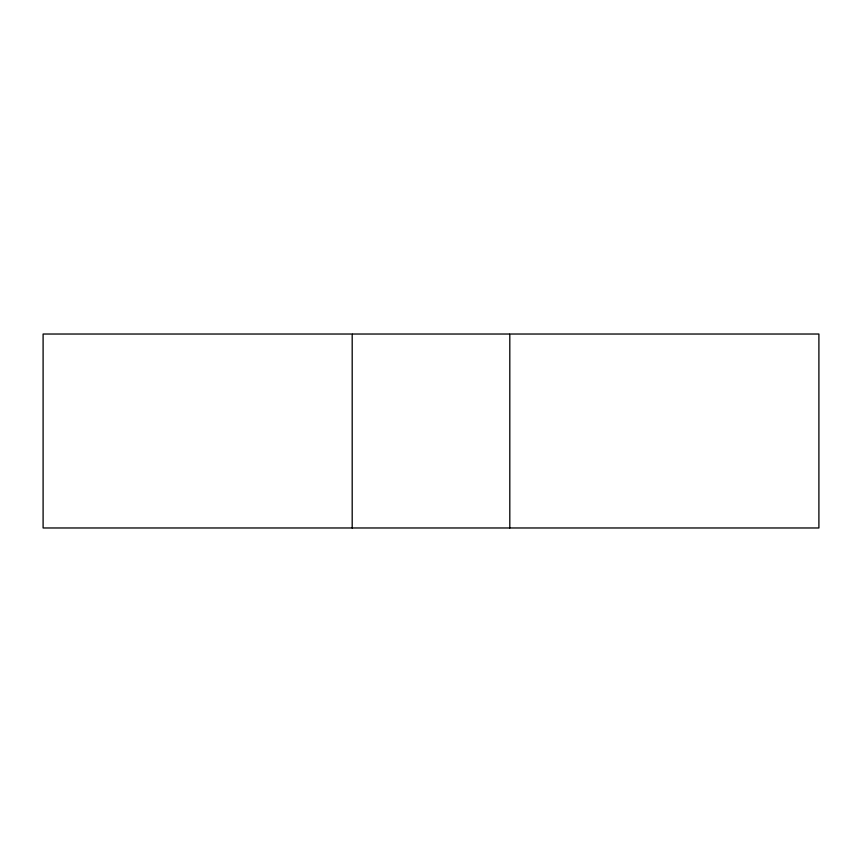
<?xml version="1.0" encoding="UTF-8"?>
<svg xmlns="http://www.w3.org/2000/svg" width="862" height="862" viewBox="0 0 862 862"><rect width="100%" height="100%" fill="white"/><g stroke="black" fill="none" stroke-linecap="round" stroke-linejoin="round"><path stroke-width="1.29" d="M352.709 334.025L509.291 334.025M509.808 527.975L509.808 334.025L818.9 334.025L818.9 527.975L43.1 527.975L43.1 334.025L352.192 334.025L352.192 527.975"/></g></svg>
